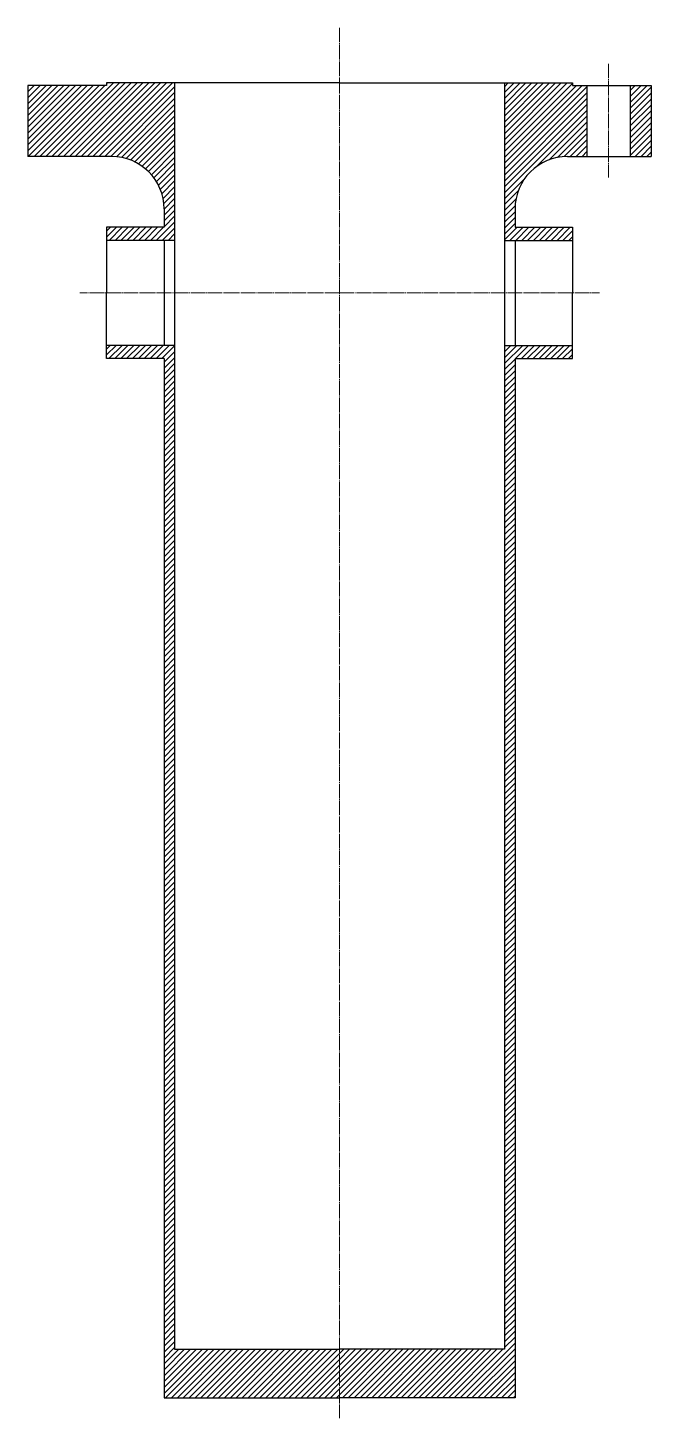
# Model space of a CAD drawing. Header units: millimetres. Extents: x 1202 to 1677, y -783 to 277.
import ezdxf

# ---------------------------------------------------------------- set-up
doc = ezdxf.new("R2010")
doc.units = ezdxf.units.MM
doc.linetypes.add('JIS_08_11', pattern=[12.8, 11, -0.6, 0.6, -0.6])
for name, color, linetype, lineweight in [('CHAN BODY OUTER', 7, 'Continuous', 30), ('Cster BODY OUTER', 7, 'Continuous', 30), ('Cster Center', 2, 'JIS_08_11', 13), ('Cster Hatch', 7, 'Continuous', 13)]:
    doc.layers.add(name, color=color, linetype=linetype, lineweight=lineweight)

msp = doc.modelspace()

# ---------------------------------------------------------------- hatches: boundary and pattern name
at = {"layer": 'Cster Hatch'}
h = msp.add_hatch(dxfattribs=at)
h.set_pattern_fill('ANSI31', color=256)
h.paths.add_polyline_path([(1202.2, 232.7), (1202.2, 178.7), (1266, 178.7, -0.414214), (1306, 138.7), (1306, 124.7), (1262.2, 124.7), (1262.2, 114.7), (1314, 114.7), (1314, 234.7), (1262.2, 234.7), (1262.2, 232.7)])
h = msp.add_hatch(dxfattribs=at)
h.set_pattern_fill('ANSI31', color=256)
h.paths.add_polyline_path([(1565.4, 114.7), (1617.2, 114.7), (1617.2, 124.7), (1573.4, 124.7), (1573.4, 138.7, -0.414214), (1613.4, 178.7), (1628.2, 178.7), (1628.2, 232.7), (1617.2, 232.7), (1617.2, 234.7), (1565.4, 234.7)])
h.paths.add_polyline_path([(1661.2, 178.7), (1677.2, 178.7), (1677.2, 232.7), (1661.2, 232.7)])
h.paths.add_polyline_path([(1617.2, 24.7), (1617.2, 34.7), (1565.4, 34.7), (1565.4, -730.3), (1439.7, -730.3), (1439.7, -767.3), (1573.4, -767.3), (1573.4, 24.7)])
h = msp.add_hatch(dxfattribs=at)
h.set_pattern_fill('ANSI31', color=256)
h.paths.add_polyline_path([(1439.7, -767.3), (1439.7, -730.3), (1314, -730.3), (1314, 34.7), (1262.2, 34.7), (1262.2, 24.7), (1306, 24.7), (1306, -767.3)])

# ---------------------------------------------------------------- linework, layer by layer
at = {"layer": 'CHAN BODY OUTER'}
for p, q in [((1628.2, 232.7), (1628.2, 178.7)), ((1661.2, 232.7), (1661.2, 178.7))]:
    msp.add_line(p, q, dxfattribs=at)
at = {"layer": 'Cster BODY OUTER'}
for p, q in [((1439.7, 234.7), (1262.2, 234.7)), ((1262.2, 234.7), (1262.2, 232.7)), ((1314, 234.7), (1314, -730.3)), ((1439.7, 234.7), (1617.2, 234.7)), ((1565.4, 234.7), (1565.4, -730.3)), ((1617.2, 234.7), (1617.2, 232.7)), ((1202.2, 232.7), (1202.2, 178.7)), ((1262.2, 232.7), (1202.2, 232.7)), ((1617.2, 232.7), (1677.2, 232.7)), ((1677.2, 232.7), (1677.2, 178.7)), ((1266, 178.7), (1202.2, 178.7)), ((1613.4, 178.7), (1677.2, 178.7)), ((1306, 138.7), (1306, 124.7)), ((1573.4, 138.7), (1573.4, 124.7)), ((1306, 124.7), (1262.2, 124.7)), ((1262.2, 124.7), (1262.2, 74.7)), ((1573.4, 124.7), (1617.2, 124.7)), ((1617.2, 124.7), (1617.2, 74.7)), ((1314, 114.7), (1262.2, 114.7)), ((1306, 114.7), (1306, 34.7)), ((1565.4, 114.7), (1617.2, 114.7)), ((1573.4, 114.7), (1573.4, 34.7)), ((1262.2, 24.7), (1262.2, 74.7)), ((1617.2, 24.7), (1617.2, 74.7)), ((1314, 34.7), (1262.2, 34.7)), ((1565.4, 34.7), (1617.2, 34.7)), ((1306, 24.7), (1262.2, 24.7)), ((1306, 24.7), (1306, -767.3)), ((1573.4, 24.7), (1617.2, 24.7)), ((1573.4, 24.7), (1573.4, -767.3)), ((1314, -730.3), (1439.7, -730.3)), ((1565.4, -730.3), (1439.7, -730.3)), ((1306, -767.3), (1439.7, -767.3)), ((1573.4, -767.3), (1439.7, -767.3))]:
    msp.add_line(p, q, dxfattribs=at)
for centre, start, end in [((1266, 138.7), 0, 90), ((1613.4, 138.7), 90, 180)]:
    msp.add_arc(centre, 40, start, end, dxfattribs=at)
at = {"layer": 'Cster Center'}
for p, q in [((1439.7, 276.7), (1439.7, -782.8)), ((1644.7, 249.3), (1644.7, 162.7)), ((1439.7, 74.7), (1241.7, 74.7)), ((1439.7, 74.7), (1637.7, 74.7))]:
    msp.add_line(p, q, dxfattribs=at)

doc.saveas('drawing.dxf')
